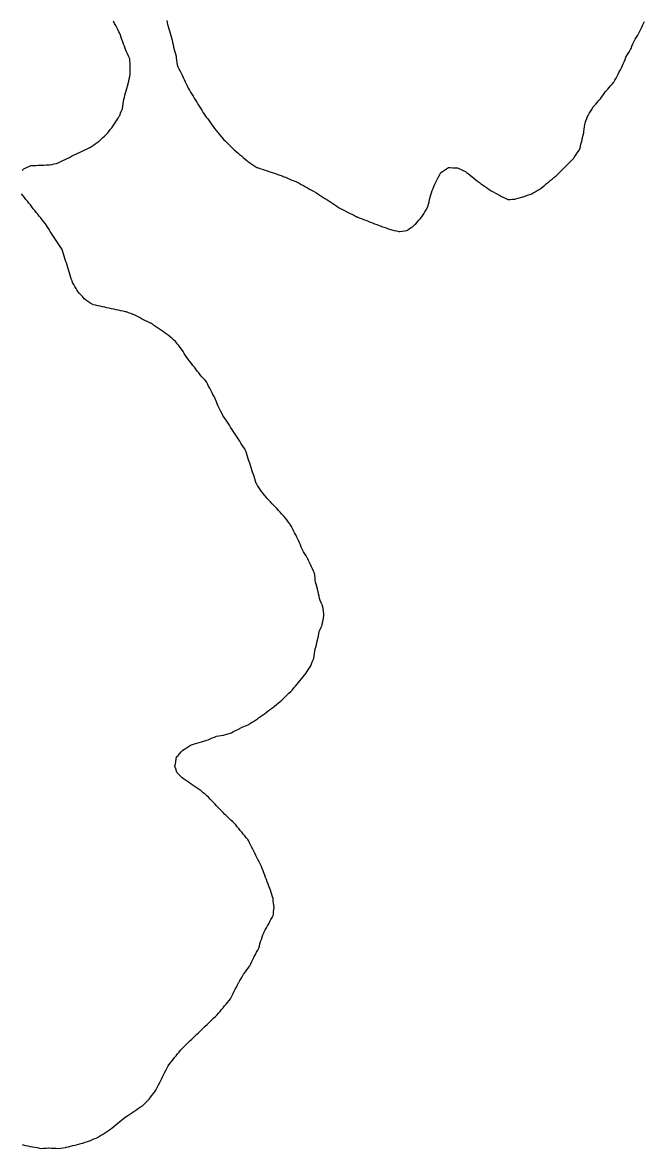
# Model space of a CAD drawing. Header units: millimetres. Extents: x 0 to 3094, y 578 to 2491.
# Drawn here: x 2379.8 to 2643.4, y 1156.6 to 1633.6 of the extents above; entities that cross this region are included whole.
import ezdxf

# ---------------------------------------------------------------- set-up
doc = ezdxf.new("R2010")
doc.units = ezdxf.units.MM
doc.layers.add('ALL_ISLANDS', color=7, linetype='Continuous')
doc.layers.add('OUTLINE_ISLAND_01', color=7, linetype='Continuous')

msp = doc.modelspace()

# ---------------------------------------------------------------- linework, layer by layer
at = {"layer": 'ALL_ISLANDS'}
for points in [[(2379.6012, 1570.9706), (2380.2993, 1571.6867), (2380.5788, 1571.8084), (2381.4957, 1572.2075), (2382.4126, 1572.6066), (2383.3295, 1573.0057), (2383.4413, 1573.0101), (2384.4405, 1573.05), (2385.4397, 1573.0899), (2386.4389, 1573.1297), (2387.4381, 1573.1696), (2387.8683, 1573.1896), (2388.8672, 1573.2361), (2389.8661, 1573.2825), (2390.8651, 1573.329), (2391.1905, 1573.3835), (2392.1767, 1573.5488), (2393.163, 1573.714), (2394.1492, 1573.8792), (2394.2166, 1573.9115), (2395.1181, 1574.3441), (2396.0197, 1574.7767), (2396.9213, 1575.2093), (2397.8229, 1575.6419), (2398.7245, 1576.0745), (2399.6261, 1576.507), (2400.5277, 1576.9396), (2401.4293, 1577.3722), (2402.3309, 1577.8048), (2403.2325, 1578.2374), (2404.1341, 1578.67), (2405.0357, 1579.1025), (2405.9373, 1579.5351), (2406.8389, 1579.9677), (2407.7405, 1580.4003), (2408.6421, 1580.8329), (2408.9793, 1581.0716), (2409.7955, 1581.6494), (2410.6117, 1582.2272), (2411.4278, 1582.805), (2412.244, 1583.3828), (2412.2671, 1583.4044), (2412.9959, 1584.0891), (2413.7247, 1584.7739), (2414.4536, 1585.4586), (2415.1824, 1586.1433), (2415.9112, 1586.828), (2416.3907, 1587.467), (2416.9909, 1588.2669), (2417.5911, 1589.0667), (2418.1912, 1589.8666), (2418.7914, 1590.6665), (2419.2137, 1591.3424), (2419.7436, 1592.1904), (2420.2735, 1593.0385), (2420.8034, 1593.8866), (2420.9725, 1594.2995), (2421.3516, 1595.2249), (2421.7306, 1596.1503), (2422.1097, 1597.0756), (2422.129, 1597.201), (2422.281, 1598.1894), (2422.433, 1599.1778), (2422.585, 1600.1662), (2422.737, 1601.1545), (2422.9374, 1601.8675), (2423.2081, 1602.8301), (2423.4787, 1603.7928), (2423.7493, 1604.7555), (2424.0199, 1605.7182), (2424.2905, 1606.6809), (2424.5611, 1607.6436), (2424.5908, 1607.7867), (2424.7941, 1608.7658), (2424.9973, 1609.7449), (2425.2006, 1610.7241), (2425.4039, 1611.7032), (2425.415, 1612.4072), (2425.4307, 1613.407), (2425.4465, 1614.4069), (2425.4622, 1615.4068), (2425.3812, 1616.2895), (2425.2898, 1617.2854), (2425.1984, 1618.2812), (2425.1044, 1618.4915), (2424.6966, 1619.4046), (2424.2887, 1620.3177), (2423.8809, 1621.2307), (2423.4731, 1622.1438), (2423.2933, 1622.64), (2422.9527, 1623.5802), (2422.612, 1624.5204), (2422.2714, 1625.4606), (2421.9308, 1626.4008), (2421.5901, 1627.341), (2421.2495, 1628.2812), (2420.9089, 1629.2214), (2420.6499, 1629.7243), (2420.192, 1630.6134), (2419.7342, 1631.5024), (2419.2763, 1632.3914), (2418.8185, 1633.2805), (2418.3606, 1634.1695)], [(2440.9217, 1634.513), (2441.0413, 1633.5201), (2441.2237, 1632.9128), (2441.5113, 1631.9551), (2441.7989, 1630.9973), (2442.0864, 1630.0396), (2442.374, 1629.0818), (2442.6616, 1628.1241), (2442.9492, 1627.1663), (2443.2368, 1626.2085), (2443.4059, 1625.3357), (2443.596, 1624.354), (2443.7862, 1623.3722), (2443.8349, 1623.1907), (2444.0945, 1622.225), (2444.354, 1621.2593), (2444.6136, 1620.2935), (2444.8731, 1619.3278), (2444.9493, 1618.6221), (2445.0567, 1617.6279), (2445.164, 1616.6337), (2445.2714, 1615.6394), (2445.6573, 1614.8484), (2446.0957, 1613.9496), (2446.5341, 1613.0508), (2446.9725, 1612.152), (2447.4109, 1611.2533), (2447.8493, 1610.3545), (2448.2878, 1609.4557), (2448.7262, 1608.5569), (2449.1646, 1607.6582), (2449.603, 1606.7594), (2450.0414, 1605.8606), (2450.4798, 1604.9618), (2450.9921, 1604.1338), (2451.5183, 1603.2834), (2452.0445, 1602.4331), (2452.5707, 1601.5827), (2453.0968, 1600.7323), (2453.623, 1599.8819), (2454.1492, 1599.0316), (2454.6754, 1598.1812), (2455.2015, 1597.3308), (2455.7277, 1596.4804), (2456.2539, 1595.6301), (2456.7801, 1594.7797), (2457.0764, 1594.3744), (2457.6668, 1593.5673), (2458.2571, 1592.7601), (2458.8474, 1591.9529), (2459.4377, 1591.1458), (2460.0281, 1590.3386), (2460.6184, 1589.5314), (2461.2087, 1588.7243), (2461.799, 1587.9171), (2461.9516, 1587.7351), (2462.5941, 1586.9688), (2463.2366, 1586.2025), (2463.8791, 1585.4362), (2464.5216, 1584.6699), (2465.164, 1583.9036), (2465.7502, 1583.3144), (2466.4555, 1582.6054), (2467.1607, 1581.8965), (2467.866, 1581.1875), (2468.5712, 1580.4785), (2468.7235, 1580.3497), (2469.487, 1579.7038), (2470.2504, 1579.0579), (2471.0138, 1578.4119), (2471.7772, 1577.766), (2472.5406, 1577.1201), (2473.3041, 1576.4742), (2474.0675, 1575.8283), (2474.8309, 1575.1824), (2475.5943, 1574.5365), (2475.7779, 1574.4169), (2476.6156, 1573.8708), (2477.4533, 1573.3247), (2478.291, 1572.7786), (2479.1287, 1572.2325), (2479.4101, 1572.1382), (2480.3583, 1571.8205), (2481.3065, 1571.5027), (2482.2547, 1571.185), (2483.2028, 1570.8673), (2484.151, 1570.5495), (2485.0992, 1570.2318), (2486.0474, 1569.9141), (2486.9956, 1569.5963), (2487.9437, 1569.2786), (2488.8919, 1568.9609), (2489.8401, 1568.6431), (2490.3145, 1568.4425), (2491.2356, 1568.053), (2492.1566, 1567.6636), (2493.0777, 1567.2741), (2493.9987, 1566.8847), (2494.9198, 1566.4952), (2495.8408, 1566.1057), (2496.7618, 1565.7163), (2497.073, 1565.5421), (2497.9455, 1565.0535), (2498.8181, 1564.565), (2499.6906, 1564.0764), (2500.5632, 1563.5879), (2501.4357, 1563.0993), (2502.3082, 1562.6108), (2503.1808, 1562.1223), (2504.0533, 1561.6337), (2504.5503, 1561.3118), (2505.3896, 1560.768), (2506.2288, 1560.2243), (2507.0681, 1559.6806), (2507.9074, 1559.1369), (2508.7467, 1558.5932), (2509.5859, 1558.0495), (2510.4252, 1557.5057), (2511.2645, 1556.962), (2512.1037, 1556.4183), (2512.943, 1555.8746), (2513.7823, 1555.3309), (2514.6215, 1554.7872), (2515.1206, 1554.534), (2516.0124, 1554.0815), (2516.9042, 1553.6291), (2517.796, 1553.1766), (2518.6877, 1552.7241), (2519.5795, 1552.2717), (2520.4713, 1551.8192), (2521.3631, 1551.3668), (2521.5815, 1551.2819), (2522.5136, 1550.9197), (2523.4457, 1550.5574), (2524.3778, 1550.1952), (2525.3099, 1549.833), (2526.242, 1549.4708), (2527.1741, 1549.1085), (2528.1062, 1548.7463), (2529.0383, 1548.3841), (2529.9704, 1548.0219), (2530.9025, 1547.6597), (2531.8346, 1547.2974), (2531.9754, 1547.2491), (2532.9211, 1546.9242), (2533.8669, 1546.5994), (2534.8127, 1546.2746), (2535.7585, 1545.9497), (2536.3217, 1545.8096), (2537.2922, 1545.5682), (2538.2626, 1545.3268), (2539.233, 1545.0854), (2539.7654, 1545.1545), (2540.7571, 1545.2833), (2541.7488, 1545.4121), (2542.7404, 1545.5409), (2542.8922, 1545.6515), (2543.7002, 1546.2407), (2544.5081, 1546.83), (2545.3161, 1547.4192), (2546.1241, 1548.0084), (2546.4238, 1548.3429), (2547.0911, 1549.0877), (2547.7584, 1549.8325), (2548.4257, 1550.5773), (2549.093, 1551.322), (2549.3498, 1551.7543), (2549.8606, 1552.614), (2550.3714, 1553.4737), (2550.8822, 1554.3334), (2551.3929, 1555.1931), (2551.5479, 1555.7504), (2551.8159, 1556.7138), (2552.0839, 1557.6773), (2552.3519, 1558.6407), (2552.6198, 1559.6041), (2552.8878, 1560.5675), (2553.1558, 1561.531), (2553.4238, 1562.4944), (2553.7715, 1563.3026), (2554.1667, 1564.2212), (2554.5619, 1565.1398), (2554.957, 1566.0584), (2555.2151, 1566.5419), (2555.686, 1567.4241), (2556.157, 1568.3062), (2556.6279, 1569.1884), (2557.0988, 1570.0706), (2557.8375, 1570.5647), (2558.6687, 1571.1206), (2559.5, 1571.6765), (2560.3312, 1572.2325), (2561.1143, 1572.1906), (2562.1128, 1572.1373), (2563.1114, 1572.0839), (2564.11, 1572.0305), (2564.7818, 1571.7304), (2565.6949, 1571.3225), (2566.6079, 1570.9146), (2567.5209, 1570.5067), (2567.9785, 1570.1448), (2568.7628, 1569.5244), (2569.5471, 1568.9041), (2570.3314, 1568.2837), (2571.1158, 1567.6634), (2571.9001, 1567.043), (2572.6844, 1566.4226), (2573.4687, 1565.8023), (2574.253, 1565.1819), (2574.3384, 1565.1232), (2575.1625, 1564.5568), (2575.9866, 1563.9903), (2576.8108, 1563.4239), (2577.6349, 1562.8575), (2578.459, 1562.291), (2579.3185, 1561.8403), (2580.2041, 1561.3759), (2581.0897, 1560.9115), (2581.9753, 1560.4471), (2582.861, 1559.9827), (2583.7466, 1559.5183), (2584.6322, 1559.0539), (2585.5178, 1558.5895), (2586.491, 1558.6788), (2587.4868, 1558.7702), (2588.4826, 1558.8615), (2588.8843, 1558.9652), (2589.8526, 1559.2153), (2590.8208, 1559.4653), (2591.789, 1559.7153), (2591.9493, 1559.7727), (2592.8907, 1560.1099), (2593.8322, 1560.4471), (2594.7736, 1560.7843), (2595.7151, 1561.1214), (2596.2054, 1561.4118), (2597.0658, 1561.9214), (2597.9263, 1562.4309), (2598.7867, 1562.9404), (2599.6472, 1563.45), (2600.4154, 1564.0901), (2601.1836, 1564.7303), (2601.9518, 1565.3705), (2602.72, 1566.0107), (2603.4883, 1566.6509), (2604.2565, 1567.291), (2605.0247, 1567.9312), (2605.7929, 1568.5714), (2606.5612, 1569.2116), (2607.133, 1569.7947), (2607.8332, 1570.5086), (2608.5334, 1571.2226), (2609.2336, 1571.9365), (2609.9338, 1572.6505), (2610.634, 1573.3644), (2611.3342, 1574.0783), (2612.0344, 1574.7923), (2612.7346, 1575.5062), (2613.4348, 1576.2202), (2613.6082, 1576.4658), (2614.1847, 1577.2829), (2614.7613, 1578.0999), (2615.3378, 1578.917), (2615.9144, 1579.734), (2616.0038, 1580.0955), (2616.2441, 1581.0662), (2616.4844, 1582.0368), (2616.7247, 1583.0075), (2616.965, 1583.9782), (2617.2054, 1584.9489), (2617.4457, 1585.9196), (2617.686, 1586.8903), (2617.7496, 1587.4631), (2617.8601, 1588.457), (2617.9706, 1589.4509), (2618.0811, 1590.4447), (2618.286, 1591.023), (2618.6201, 1591.9655), (2618.9542, 1592.9081), (2619.2883, 1593.8506), (2619.5226, 1594.2506), (2620.0281, 1595.1134), (2620.5336, 1595.9763), (2621.0391, 1596.8391), (2621.5446, 1597.7019), (2622.0691, 1598.2919), (2622.7336, 1599.0392), (2623.3981, 1599.7865), (2624.0626, 1600.5338), (2624.7271, 1601.2811), (2625.2101, 1601.9515), (2625.7947, 1602.7628), (2626.3792, 1603.5741), (2626.9638, 1604.3855), (2627.1744, 1604.6248), (2627.8349, 1605.3756), (2628.4955, 1606.1263), (2629.156, 1606.8771), (2629.8166, 1607.6279), (2630.4771, 1608.3787), (2630.8901, 1609.1606), (2631.3571, 1610.0449), (2631.824, 1610.9291), (2632.291, 1611.8134), (2632.758, 1612.6977), (2633.225, 1613.5819), (2633.692, 1614.4662), (2634.159, 1615.3505), (2634.4511, 1616.1037), (2634.8126, 1617.0361), (2635.1742, 1617.9684), (2635.5357, 1618.9008), (2635.9744, 1619.6202), (2636.495, 1620.4739), (2637.0157, 1621.3277), (2637.5363, 1622.1815), (2637.7382, 1622.6815), (2638.1127, 1623.6087), (2638.4872, 1624.536), (2638.8617, 1625.4632), (2639.0188, 1625.7313), (2639.5244, 1626.594), (2640.03, 1627.4568), (2640.5356, 1628.3196), (2641.0412, 1629.1823), (2641.2506, 1629.6159), (2641.6853, 1630.5165), (2642.1201, 1631.4171), (2642.5548, 1632.3176), (2642.9895, 1633.2182), (2643.4243, 1634.1187)], [(2379.5746, 1158.36), (2380.5024, 1157.9872), (2381.0092, 1157.8955), (2381.9933, 1157.7177), (2382.9773, 1157.5398), (2383.9614, 1157.3619), (2384.9454, 1157.184), (2385.9295, 1157.0061), (2386.9135, 1156.8282), (2387.8976, 1156.6503), (2388.783, 1156.7273), (2389.7793, 1156.8139), (2390.7755, 1156.9005), (2391.0132, 1156.8855), (2392.0113, 1156.8227), (2393.0093, 1156.7598), (2394.0073, 1156.697), (2395.0053, 1156.6341), (2395.9397, 1156.7646), (2396.9301, 1156.9029), (2397.9205, 1157.0411), (2398.2357, 1157.1203), (2399.2055, 1157.3641), (2400.1753, 1157.6078), (2401.1452, 1157.8515), (2402.115, 1158.0953), (2403.0849, 1158.339), (2404.0547, 1158.5827), (2405.0246, 1158.8265), (2405.3688, 1158.937), (2406.3209, 1159.2427), (2407.273, 1159.5484), (2408.2251, 1159.8541), (2408.231, 1159.8567), (2409.1452, 1160.2621), (2410.0594, 1160.6674), (2410.9735, 1161.0727), (2411.8877, 1161.4781), (2411.9837, 1161.5381), (2412.8317, 1162.0681), (2413.6797, 1162.598), (2414.5278, 1163.128), (2415.3758, 1163.658), (2416.2238, 1164.1879), (2416.9993, 1164.8157), (2417.7766, 1165.4448), (2418.5538, 1166.074), (2419.3311, 1166.7032), (2420.1084, 1167.3323), (2420.8856, 1167.9615), (2421.6629, 1168.5907), (2422.4402, 1169.2198), (2423.2174, 1169.849), (2423.9842, 1170.3554), (2424.8187, 1170.9064), (2425.6531, 1171.4575), (2426.4876, 1172.0085), (2427.3221, 1172.5596), (2428.1566, 1173.1106), (2428.991, 1173.6617), (2429.8255, 1174.2127), (2430.66, 1174.7638), (2431.3581, 1175.461), (2432.0656, 1176.1677), (2432.7732, 1176.8744), (2433.4807, 1177.5811), (2433.9005, 1178.1386), (2434.5019, 1178.9375), (2435.1034, 1179.7364), (2435.7049, 1180.5353), (2436.3063, 1181.3342), (2436.5723, 1181.8663), (2437.0193, 1182.7608), (2437.4664, 1183.6553), (2437.9135, 1184.5498), (2438.3605, 1185.4443), (2438.8076, 1186.3388), (2439.2547, 1187.2333), (2439.7017, 1188.1278), (2440.1488, 1189.0223), (2440.5959, 1189.9168), (2441.0429, 1190.8113), (2441.49, 1191.7058), (2441.7436, 1192.019), (2442.373, 1192.7961), (2443.0024, 1193.5733), (2443.6317, 1194.3504), (2444.2611, 1195.1275), (2444.8904, 1195.9046), (2445.5198, 1196.6817), (2446.1492, 1197.4588), (2446.7785, 1198.2359), (2447.4079, 1199.0131), (2447.8683, 1199.4545), (2448.5901, 1200.1466), (2449.3119, 1200.8387), (2450.0337, 1201.5307), (2450.7555, 1202.2228), (2451.4774, 1202.9149), (2452.1992, 1203.607), (2452.921, 1204.2991), (2453.6428, 1204.9911), (2454.3646, 1205.6832), (2455.0864, 1206.3753), (2455.8083, 1207.0674), (2456.5301, 1207.7595), (2457.2519, 1208.4516), (2457.9737, 1209.1436), (2458.6955, 1209.8357), (2459.4174, 1210.5278), (2460.1392, 1211.2199), (2460.861, 1211.912), (2461.5828, 1212.604), (2462.3046, 1213.2961), (2462.8464, 1213.9438), (2463.488, 1214.7108), (2464.1296, 1215.4778), (2464.7712, 1216.2449), (2465.4128, 1217.0119), (2466.0544, 1217.7789), (2466.696, 1218.5459), (2467.3377, 1219.313), (2467.9793, 1220.08), (2468.2038, 1220.534), (2468.6471, 1221.4304), (2469.0904, 1222.3268), (2469.5337, 1223.2232), (2469.977, 1224.1195), (2470.4203, 1225.0159), (2470.8636, 1225.9123), (2471.3069, 1226.8087), (2471.4167, 1226.9923), (2471.9302, 1227.8504), (2472.4436, 1228.7086), (2472.9571, 1229.5667), (2473.4705, 1230.4248), (2473.6382, 1230.6521), (2474.2318, 1231.4569), (2474.8254, 1232.2616), (2475.419, 1233.0664), (2476.0126, 1233.8711), (2476.0706, 1233.9922), (2476.503, 1234.8939), (2476.9354, 1235.7956), (2477.3678, 1236.6973), (2477.8002, 1237.5989), (2478.0199, 1237.9912), (2478.5085, 1238.8637), (2478.9972, 1239.7361), (2479.4858, 1240.6086), (2479.9745, 1241.4811), (2480.1781, 1242.2939), (2480.4211, 1243.2639), (2480.6641, 1244.2339), (2480.6827, 1244.2864), (2481.0165, 1245.2291), (2481.3502, 1246.1717), (2481.684, 1247.1144), (2482.0178, 1248.057), (2482.1836, 1248.3563), (2482.6681, 1249.2311), (2483.1526, 1250.1059), (2483.6371, 1250.9807), (2484.1216, 1251.8555), (2484.6061, 1252.7302), (2485.0906, 1253.605), (2485.5751, 1254.4798), (2486.0596, 1255.3546), (2486.1143, 1255.9207), (2486.2104, 1256.916), (2486.3065, 1257.9114), (2486.4026, 1258.9068), (2486.3249, 1259.548), (2486.2047, 1260.5407), (2486.0844, 1261.5334), (2485.9642, 1262.5262), (2485.7401, 1263.2291), (2485.4365, 1264.1819), (2485.1328, 1265.1346), (2484.8291, 1266.0874), (2484.5586, 1266.8), (2484.2036, 1267.7349), (2483.8487, 1268.6698), (2483.4938, 1269.6047), (2483.1388, 1270.5396), (2482.7839, 1271.4745), (2482.4289, 1272.4094), (2482.074, 1273.3443), (2481.7191, 1274.2792), (2481.3641, 1275.214), (2481.0092, 1276.1489), (2480.9194, 1276.3287), (2480.4726, 1277.2233), (2480.0257, 1278.1179), (2479.5789, 1279.0125), (2479.1321, 1279.9071), (2478.6852, 1280.8018), (2478.2384, 1281.6964), (2477.7916, 1282.591), (2477.3447, 1283.4856), (2476.8979, 1284.3802), (2476.4511, 1285.2748), (2476.0042, 1286.1695), (2475.5574, 1287.0641), (2475.218, 1287.4806), (2474.5863, 1288.2558), (2473.9546, 1289.0311), (2473.3229, 1289.8063), (2472.6913, 1290.5815), (2472.0596, 1291.3567), (2471.4279, 1292.132), (2470.7962, 1292.9072), (2470.1645, 1293.6824), (2469.5328, 1294.4576), (2468.8674, 1295.0685), (2468.1307, 1295.7447), (2467.3941, 1296.4209), (2466.6574, 1297.0972), (2465.9207, 1297.7734), (2465.5217, 1298.1892), (2464.8294, 1298.9107), (2464.137, 1299.6323), (2463.4446, 1300.3538), (2462.7522, 1301.0753), (2462.0598, 1301.7969), (2461.3675, 1302.5184), (2460.6751, 1303.2399), (2459.9827, 1303.9615), (2459.2903, 1304.683), (2458.598, 1305.4046), (2457.8879, 1306.0147), (2457.1295, 1306.6665), (2456.3711, 1307.3183), (2455.6127, 1307.9701), (2455.4258, 1308.0987), (2454.6021, 1308.6657), (2453.7783, 1309.2327), (2452.9546, 1309.7997), (2452.1309, 1310.3667), (2451.3071, 1310.9336), (2450.4834, 1311.5006), (2449.6597, 1312.0676), (2448.836, 1312.6346), (2448.0122, 1313.2016), (2447.4624, 1313.7072), (2446.7263, 1314.3841), (2445.9902, 1315.0609), (2445.2541, 1315.7378), (2445.0004, 1316.51), (2444.6882, 1317.46), (2444.376, 1318.41), (2444.4011, 1318.5511), (2444.5757, 1319.5357), (2444.7504, 1320.5203), (2444.925, 1321.505), (2445.0996, 1322.4896), (2445.7111, 1323.1565), (2446.387, 1323.8936), (2447.0628, 1324.6307), (2447.7386, 1325.3677), (2448.4932, 1325.8646), (2449.3285, 1326.4145), (2450.1637, 1326.9643), (2450.9989, 1327.5142), (2451.7677, 1327.7475), (2452.7246, 1328.0377), (2453.6816, 1328.328), (2454.6385, 1328.6183), (2455.5955, 1328.9086), (2456.5524, 1329.1989), (2457.5093, 1329.4892), (2458.4663, 1329.7795), (2459.3023, 1330.1353), (2460.2224, 1330.5268), (2461.1426, 1330.9184), (2462.0627, 1331.3099), (2463.0327, 1331.4499), (2464.0224, 1331.5927), (2465.0122, 1331.7355), (2465.3923, 1331.8519), (2466.3485, 1332.1445), (2467.3047, 1332.4371), (2468.261, 1332.7297), (2468.3366, 1332.7689), (2469.2243, 1333.2294), (2470.112, 1333.6898), (2470.9997, 1334.1502), (2471.8874, 1334.6106), (2472.0026, 1334.6619), (2472.9163, 1335.0683), (2473.83, 1335.4747), (2474.7437, 1335.8811), (2475.6574, 1336.2875), (2476.0085, 1336.5114), (2476.8517, 1337.049), (2477.695, 1337.5866), (2478.5382, 1338.1242), (2479.3814, 1338.6618), (2479.8659, 1339.0172), (2480.6722, 1339.6087), (2481.4786, 1340.2001), (2482.2849, 1340.7916), (2483.0912, 1341.383), (2483.8976, 1341.9745), (2484.7039, 1342.566), (2485.5103, 1343.1574), (2486.3166, 1343.7489), (2486.6489, 1344.029), (2487.4135, 1344.6736), (2488.1781, 1345.3181), (2488.9426, 1345.9626), (2489.7072, 1346.6072), (2489.8679, 1346.7645), (2490.5824, 1347.4641), (2491.2969, 1348.1637), (2492.0115, 1348.8633), (2492.726, 1349.5629), (2493.4405, 1350.2625), (2494.155, 1350.9621), (2494.7881, 1351.7217), (2495.4284, 1352.4898), (2496.0687, 1353.258), (2496.709, 1354.0261), (2497.3492, 1354.7943), (2497.9895, 1355.5624), (2498.6298, 1356.3305), (2499.2701, 1357.0987), (2499.9103, 1357.8668), (2500.333, 1358.5395), (2500.865, 1359.3863), (2501.397, 1360.233), (2501.929, 1361.0797), (2502.0968, 1361.489), (2502.4763, 1362.4142), (2502.8557, 1363.3394), (2503.2352, 1364.2646), (2503.2534, 1364.3826), (2503.4059, 1365.3709), (2503.5585, 1366.3592), (2503.711, 1367.3475), (2503.8635, 1368.3358), (2504.0568, 1369.0354), (2504.3232, 1369.9993), (2504.5895, 1370.9632), (2504.8558, 1371.927), (2505.0063, 1372.6977), (2505.198, 1373.6791), (2505.3896, 1374.6606), (2505.5813, 1375.6421), (2505.9665, 1376.5436), (2506.3594, 1377.4632), (2506.7523, 1378.3827), (2506.7761, 1378.504), (2506.9682, 1379.4853), (2507.1603, 1380.4667), (2507.3524, 1381.4481), (2507.5445, 1382.4295), (2507.4619, 1383.1326), (2507.3453, 1384.1258), (2507.2287, 1385.119), (2507.1121, 1386.1121), (2506.7779, 1386.913), (2506.3927, 1387.8358), (2506.0075, 1388.7586), (2505.6223, 1389.6815), (2505.4484, 1390.5679), (2505.256, 1391.5492), (2505.0635, 1392.5305), (2505.0068, 1392.7409), (2504.7464, 1393.7064), (2504.4861, 1394.6719), (2504.2257, 1395.6374), (2503.9653, 1396.6029), (2503.8845, 1397.3682), (2503.7795, 1398.3627), (2503.6745, 1399.3572), (2503.5695, 1400.3516), (2503.1401, 1401.2535), (2502.7102, 1402.1564), (2502.2803, 1403.0592), (2501.8504, 1403.9621), (2501.4205, 1404.865), (2500.9906, 1405.7679), (2500.5607, 1406.6708), (2500.4666, 1406.8291), (2499.9557, 1407.6887), (2499.4448, 1408.5483), (2498.9339, 1409.408), (2498.423, 1410.2676), (2498.3371, 1410.4744), (2497.9539, 1411.398), (2497.5707, 1412.3217), (2497.1874, 1413.2453), (2496.8042, 1414.169), (2496.4895, 1414.7748), (2496.0286, 1415.6622), (2495.5676, 1416.5496), (2495.1066, 1417.437), (2494.6456, 1418.3244), (2494.1847, 1419.2118), (2493.7237, 1420.0992), (2493.2627, 1420.9867), (2493.0167, 1421.3055), (2492.4058, 1422.0972), (2491.7949, 1422.8889), (2491.184, 1423.6806), (2490.5731, 1424.4723), (2490.383, 1424.6748), (2489.6985, 1425.4038), (2489.0141, 1426.1329), (2488.3296, 1426.8619), (2487.6451, 1427.591), (2486.9607, 1428.32), (2486.2762, 1429.0491), (2485.5917, 1429.7781), (2484.9073, 1430.5072), (2484.2228, 1431.2362), (2483.5384, 1431.9653), (2483.0225, 1432.5988), (2482.3912, 1433.3743), (2481.7598, 1434.1497), (2481.1284, 1434.9252), (2481.0759, 1435.0058), (2480.5301, 1435.8437), (2479.9842, 1436.6816), (2479.4384, 1437.5195), (2478.8926, 1438.3574), (2478.877, 1438.4048), (2478.5656, 1439.3551), (2478.2541, 1440.3053), (2477.9426, 1441.2556), (2477.6312, 1442.2058), (2477.3197, 1443.1561), (2477.0082, 1444.1064), (2476.6967, 1445.0566), (2476.3853, 1446.0069), (2476.0738, 1446.9571), (2475.7623, 1447.9074), (2475.4509, 1448.8576), (2475.1394, 1449.8079), (2474.8279, 1450.7581), (2474.5164, 1451.7084), (2474.205, 1452.6587), (2474.0059, 1452.9637), (2473.4593, 1453.8011), (2472.9127, 1454.6385), (2472.366, 1455.4758), (2471.8194, 1456.3132), (2471.2728, 1457.1506), (2470.7262, 1457.988), (2470.1796, 1458.8254), (2469.633, 1459.6628), (2469.0864, 1460.5002), (2468.5398, 1461.3376), (2467.9932, 1462.1749), (2467.4466, 1463.0123), (2466.9, 1463.8497), (2466.3533, 1464.6871), (2465.8067, 1465.5245), (2465.2601, 1466.3619), (2464.7135, 1467.1993), (2464.342, 1467.9005), (2463.8738, 1468.7841), (2463.4056, 1469.6678), (2462.9374, 1470.5514), (2462.7151, 1471.1152), (2462.3483, 1472.0455), (2461.9815, 1472.9758), (2461.6147, 1473.906), (2461.4132, 1474.2974), (2460.9554, 1475.1864), (2460.4976, 1476.0755), (2460.0398, 1476.9645), (2459.582, 1477.8536), (2459.1242, 1478.7427), (2458.6664, 1479.6317), (2458.2086, 1480.5208), (2457.7508, 1481.4098), (2457.1369, 1482.0942), (2456.4692, 1482.8387), (2455.8015, 1483.5831), (2455.1337, 1484.3275), (2455.0819, 1484.3944), (2454.4699, 1485.1853), (2453.8579, 1485.9762), (2453.246, 1486.767), (2452.634, 1487.5579), (2452.022, 1488.3488), (2451.41, 1489.1396), (2450.798, 1489.9305), (2450.186, 1490.7214), (2449.574, 1491.5122), (2449.4126, 1491.7687), (2448.88, 1492.6151), (2448.3474, 1493.4614), (2447.8148, 1494.3078), (2447.2822, 1495.1542), (2447.2281, 1495.2224), (2446.6074, 1496.0064), (2445.9866, 1496.7904), (2445.3658, 1497.5744), (2444.745, 1498.3584), (2444.562, 1498.5214), (2443.8154, 1499.1867), (2443.0688, 1499.8519), (2442.3221, 1500.5172), (2441.5755, 1501.1824), (2441.108, 1501.5052), (2440.2852, 1502.0735), (2439.4623, 1502.6417), (2438.6395, 1503.21), (2437.8166, 1503.7782), (2436.9937, 1504.3464), (2436.1709, 1504.9147), (2435.348, 1505.4829), (2434.5251, 1506.0512), (2434.349, 1506.134), (2433.4439, 1506.5593), (2432.5389, 1506.9847), (2431.6339, 1507.41), (2430.7289, 1507.8354), (2430.2363, 1508.1119), (2429.3642, 1508.6013), (2428.4922, 1509.0907), (2427.6201, 1509.5802), (2427.5562, 1509.6042), (2426.6201, 1509.9562), (2425.6841, 1510.3081), (2424.7481, 1510.66), (2423.8121, 1511.012), (2423.3897, 1511.1029), (2422.4121, 1511.3133), (2421.4344, 1511.5237), (2420.4568, 1511.7341), (2419.4792, 1511.9445), (2418.5016, 1512.1549), (2417.524, 1512.3653), (2416.5464, 1512.5757), (2415.5688, 1512.7861), (2414.5911, 1512.9965), (2413.6135, 1513.207), (2412.6359, 1513.4174), (2411.6583, 1513.6278), (2410.6807, 1513.8382), (2409.7031, 1514.0486), (2409.6091, 1514.1099), (2408.7715, 1514.6562), (2407.934, 1515.2026), (2407.0964, 1515.7489), (2406.2589, 1516.2953), (2405.9461, 1516.641), (2405.2753, 1517.3826), (2404.6045, 1518.1242), (2403.9336, 1518.8658), (2403.2628, 1519.6074), (2402.9859, 1520.0746), (2402.4762, 1520.9349), (2401.9664, 1521.7952), (2401.4566, 1522.6555), (2400.9468, 1523.5158), (2400.7487, 1524.1438), (2400.448, 1525.0976), (2400.1473, 1526.0513), (2399.8466, 1527.005), (2399.5459, 1527.9587), (2399.2452, 1528.9124), (2398.9445, 1529.8661), (2398.6438, 1530.8199), (2398.3431, 1531.7736), (2398.0424, 1532.7273), (2397.7417, 1533.681), (2397.441, 1534.6347), (2397.1403, 1535.5884), (2396.8396, 1536.5422), (2396.5389, 1537.4959), (2396.2293, 1537.9583), (2395.6732, 1538.7894), (2395.117, 1539.6205), (2394.5608, 1540.4515), (2394.0046, 1541.2826), (2393.4484, 1542.1136), (2392.8923, 1542.9447), (2392.3361, 1543.7758), (2391.7799, 1544.6068), (2391.4993, 1545.0899), (2390.9972, 1545.9547), (2390.495, 1546.8195), (2389.9929, 1547.6843), (2389.9581, 1547.7279), (2389.3349, 1548.5099), (2388.7116, 1549.2919), (2388.0883, 1550.0739), (2387.4651, 1550.8559), (2386.8418, 1551.638), (2386.2185, 1552.42), (2385.5953, 1553.202), (2384.972, 1553.984), (2384.3487, 1554.766), (2383.7255, 1555.548), (2383.1022, 1556.33), (2382.4789, 1557.112), (2381.8557, 1557.894), (2381.2324, 1558.6761), (2380.6092, 1559.4581), (2379.9859, 1560.2401), (2379.3626, 1561.0221)]]:
    msp.add_lwpolyline(points, dxfattribs=at)
at = {"layer": 'OUTLINE_ISLAND_01'}
for points in [[(2379.6012, 1570.9706), (2380.2993, 1571.6867), (2380.5788, 1571.8084), (2381.4957, 1572.2075), (2382.4126, 1572.6066), (2383.3295, 1573.0057), (2383.4413, 1573.0101), (2384.4405, 1573.05), (2385.4397, 1573.0899), (2386.4389, 1573.1297), (2387.4381, 1573.1696), (2387.8683, 1573.1896), (2388.8672, 1573.2361), (2389.8661, 1573.2825), (2390.8651, 1573.329), (2391.1905, 1573.3835), (2392.1767, 1573.5488), (2393.163, 1573.714), (2394.1492, 1573.8792), (2394.2166, 1573.9115), (2395.1181, 1574.3441), (2396.0197, 1574.7767), (2396.9213, 1575.2093), (2397.8229, 1575.6419), (2398.7245, 1576.0745), (2399.6261, 1576.507), (2400.5277, 1576.9396), (2401.4293, 1577.3722), (2402.3309, 1577.8048), (2403.2325, 1578.2374), (2404.1341, 1578.67), (2405.0357, 1579.1025), (2405.9373, 1579.5351), (2406.8389, 1579.9677), (2407.7405, 1580.4003), (2408.6421, 1580.8329), (2408.9793, 1581.0716), (2409.7955, 1581.6494), (2410.6117, 1582.2272), (2411.4278, 1582.805), (2412.244, 1583.3828), (2412.2671, 1583.4044), (2412.9959, 1584.0891), (2413.7247, 1584.7739), (2414.4536, 1585.4586), (2415.1824, 1586.1433), (2415.9112, 1586.828), (2416.3907, 1587.467), (2416.9909, 1588.2669), (2417.5911, 1589.0667), (2418.1912, 1589.8666), (2418.7914, 1590.6665), (2419.2137, 1591.3424), (2419.7436, 1592.1904), (2420.2735, 1593.0385), (2420.8034, 1593.8866), (2420.9725, 1594.2995), (2421.3516, 1595.2249), (2421.7306, 1596.1503), (2422.1097, 1597.0756), (2422.129, 1597.201), (2422.281, 1598.1894), (2422.433, 1599.1778), (2422.585, 1600.1662), (2422.737, 1601.1545), (2422.9374, 1601.8675), (2423.2081, 1602.8301), (2423.4787, 1603.7928), (2423.7493, 1604.7555), (2424.0199, 1605.7182), (2424.2905, 1606.6809), (2424.5611, 1607.6436), (2424.5908, 1607.7867), (2424.7941, 1608.7658), (2424.9973, 1609.7449), (2425.2006, 1610.7241), (2425.4039, 1611.7032), (2425.415, 1612.4072), (2425.4307, 1613.407), (2425.4465, 1614.4069), (2425.4622, 1615.4068), (2425.3812, 1616.2895), (2425.2898, 1617.2854), (2425.1984, 1618.2812), (2425.1044, 1618.4915), (2424.6966, 1619.4046), (2424.2887, 1620.3177), (2423.8809, 1621.2307), (2423.4731, 1622.1438), (2423.2933, 1622.64), (2422.9527, 1623.5802), (2422.612, 1624.5204), (2422.2714, 1625.4606), (2421.9308, 1626.4008), (2421.5901, 1627.341), (2421.2495, 1628.2812), (2420.9089, 1629.2214), (2420.6499, 1629.7243), (2420.192, 1630.6134), (2419.7342, 1631.5024), (2419.2763, 1632.3914), (2418.8185, 1633.2805), (2418.3606, 1634.1695)], [(2440.9217, 1634.513), (2441.0413, 1633.5201), (2441.2237, 1632.9128), (2441.5113, 1631.9551), (2441.7989, 1630.9973), (2442.0864, 1630.0396), (2442.374, 1629.0818), (2442.6616, 1628.1241), (2442.9492, 1627.1663), (2443.2368, 1626.2085), (2443.4059, 1625.3357), (2443.596, 1624.354), (2443.7862, 1623.3722), (2443.8349, 1623.1907), (2444.0945, 1622.225), (2444.354, 1621.2593), (2444.6136, 1620.2935), (2444.8731, 1619.3278), (2444.9493, 1618.6221), (2445.0567, 1617.6279), (2445.164, 1616.6337), (2445.2714, 1615.6394), (2445.6573, 1614.8484), (2446.0957, 1613.9496), (2446.5341, 1613.0508), (2446.9725, 1612.152), (2447.4109, 1611.2533), (2447.8493, 1610.3545), (2448.2878, 1609.4557), (2448.7262, 1608.5569), (2449.1646, 1607.6582), (2449.603, 1606.7594), (2450.0414, 1605.8606), (2450.4798, 1604.9618), (2450.9921, 1604.1338), (2451.5183, 1603.2834), (2452.0445, 1602.4331), (2452.5707, 1601.5827), (2453.0968, 1600.7323), (2453.623, 1599.8819), (2454.1492, 1599.0316), (2454.6754, 1598.1812), (2455.2015, 1597.3308), (2455.7277, 1596.4804), (2456.2539, 1595.6301), (2456.7801, 1594.7797), (2457.0764, 1594.3744), (2457.6668, 1593.5673), (2458.2571, 1592.7601), (2458.8474, 1591.9529), (2459.4377, 1591.1458), (2460.0281, 1590.3386), (2460.6184, 1589.5314), (2461.2087, 1588.7243), (2461.799, 1587.9171), (2461.9516, 1587.7351), (2462.5941, 1586.9688), (2463.2366, 1586.2025), (2463.8791, 1585.4362), (2464.5216, 1584.6699), (2465.164, 1583.9036), (2465.7502, 1583.3144), (2466.4555, 1582.6054), (2467.1607, 1581.8965), (2467.866, 1581.1875), (2468.5712, 1580.4785), (2468.7235, 1580.3497), (2469.487, 1579.7038), (2470.2504, 1579.0579), (2471.0138, 1578.4119), (2471.7772, 1577.766), (2472.5406, 1577.1201), (2473.3041, 1576.4742), (2474.0675, 1575.8283), (2474.8309, 1575.1824), (2475.5943, 1574.5365), (2475.7779, 1574.4169), (2476.6156, 1573.8708), (2477.4533, 1573.3247), (2478.291, 1572.7786), (2479.1287, 1572.2325), (2479.4101, 1572.1382), (2480.3583, 1571.8205), (2481.3065, 1571.5027), (2482.2547, 1571.185), (2483.2028, 1570.8673), (2484.151, 1570.5495), (2485.0992, 1570.2318), (2486.0474, 1569.9141), (2486.9956, 1569.5963), (2487.9437, 1569.2786), (2488.8919, 1568.9609), (2489.8401, 1568.6431), (2490.3145, 1568.4425), (2491.2356, 1568.053), (2492.1566, 1567.6636), (2493.0777, 1567.2741), (2493.9987, 1566.8847), (2494.9198, 1566.4952), (2495.8408, 1566.1057), (2496.7618, 1565.7163), (2497.073, 1565.5421), (2497.9455, 1565.0535), (2498.8181, 1564.565), (2499.6906, 1564.0764), (2500.5632, 1563.5879), (2501.4357, 1563.0993), (2502.3082, 1562.6108), (2503.1808, 1562.1223), (2504.0533, 1561.6337), (2504.5503, 1561.3118), (2505.3896, 1560.768), (2506.2288, 1560.2243), (2507.0681, 1559.6806), (2507.9074, 1559.1369), (2508.7467, 1558.5932), (2509.5859, 1558.0495), (2510.4252, 1557.5057), (2511.2645, 1556.962), (2512.1037, 1556.4183), (2512.943, 1555.8746), (2513.7823, 1555.3309), (2514.6215, 1554.7872), (2515.1206, 1554.534), (2516.0124, 1554.0815), (2516.9042, 1553.6291), (2517.796, 1553.1766), (2518.6877, 1552.7241), (2519.5795, 1552.2717), (2520.4713, 1551.8192), (2521.3631, 1551.3668), (2521.5815, 1551.2819), (2522.5136, 1550.9197), (2523.4457, 1550.5574), (2524.3778, 1550.1952), (2525.3099, 1549.833), (2526.242, 1549.4708), (2527.1741, 1549.1085), (2528.1062, 1548.7463), (2529.0383, 1548.3841), (2529.9704, 1548.0219), (2530.9025, 1547.6597), (2531.8346, 1547.2974), (2531.9754, 1547.2491), (2532.9211, 1546.9242), (2533.8669, 1546.5994), (2534.8127, 1546.2746), (2535.7585, 1545.9497), (2536.3217, 1545.8096), (2537.2922, 1545.5682), (2538.2626, 1545.3268), (2539.233, 1545.0854), (2539.7654, 1545.1545), (2540.7571, 1545.2833), (2541.7488, 1545.4121), (2542.7404, 1545.5409), (2542.8922, 1545.6515), (2543.7002, 1546.2407), (2544.5081, 1546.83), (2545.3161, 1547.4192), (2546.1241, 1548.0084), (2546.4238, 1548.3429), (2547.0911, 1549.0877), (2547.7584, 1549.8325), (2548.4257, 1550.5773), (2549.093, 1551.322), (2549.3498, 1551.7543), (2549.8606, 1552.614), (2550.3714, 1553.4737), (2550.8822, 1554.3334), (2551.3929, 1555.1931), (2551.5479, 1555.7504), (2551.8159, 1556.7138), (2552.0839, 1557.6773), (2552.3519, 1558.6407), (2552.6198, 1559.6041), (2552.8878, 1560.5675), (2553.1558, 1561.531), (2553.4238, 1562.4944), (2553.7715, 1563.3026), (2554.1667, 1564.2212), (2554.5619, 1565.1398), (2554.957, 1566.0584), (2555.2151, 1566.5419), (2555.686, 1567.4241), (2556.157, 1568.3062), (2556.6279, 1569.1884), (2557.0988, 1570.0706), (2557.8375, 1570.5647), (2558.6687, 1571.1206), (2559.5, 1571.6765), (2560.3312, 1572.2325), (2561.1143, 1572.1906), (2562.1128, 1572.1373), (2563.1114, 1572.0839), (2564.11, 1572.0305), (2564.7818, 1571.7304), (2565.6949, 1571.3225), (2566.6079, 1570.9146), (2567.5209, 1570.5067), (2567.9785, 1570.1448), (2568.7628, 1569.5244), (2569.5471, 1568.9041), (2570.3314, 1568.2837), (2571.1158, 1567.6634), (2571.9001, 1567.043), (2572.6844, 1566.4226), (2573.4687, 1565.8023), (2574.253, 1565.1819), (2574.3384, 1565.1232), (2575.1625, 1564.5568), (2575.9866, 1563.9903), (2576.8108, 1563.4239), (2577.6349, 1562.8575), (2578.459, 1562.291), (2579.3185, 1561.8403), (2580.2041, 1561.3759), (2581.0897, 1560.9115), (2581.9753, 1560.4471), (2582.861, 1559.9827), (2583.7466, 1559.5183), (2584.6322, 1559.0539), (2585.5178, 1558.5895), (2586.491, 1558.6788), (2587.4868, 1558.7702), (2588.4826, 1558.8615), (2588.8843, 1558.9652), (2589.8526, 1559.2153), (2590.8208, 1559.4653), (2591.789, 1559.7153), (2591.9493, 1559.7727), (2592.8907, 1560.1099), (2593.8322, 1560.4471), (2594.7736, 1560.7843), (2595.7151, 1561.1214), (2596.2054, 1561.4118), (2597.0658, 1561.9214), (2597.9263, 1562.4309), (2598.7867, 1562.9404), (2599.6472, 1563.45), (2600.4154, 1564.0901), (2601.1836, 1564.7303), (2601.9518, 1565.3705), (2602.72, 1566.0107), (2603.4883, 1566.6509), (2604.2565, 1567.291), (2605.0247, 1567.9312), (2605.7929, 1568.5714), (2606.5612, 1569.2116), (2607.133, 1569.7947), (2607.8332, 1570.5086), (2608.5334, 1571.2226), (2609.2336, 1571.9365), (2609.9338, 1572.6505), (2610.634, 1573.3644), (2611.3342, 1574.0783), (2612.0344, 1574.7923), (2612.7346, 1575.5062), (2613.4348, 1576.2202), (2613.6082, 1576.4658), (2614.1847, 1577.2829), (2614.7613, 1578.0999), (2615.3378, 1578.917), (2615.9144, 1579.734), (2616.0038, 1580.0955), (2616.2441, 1581.0662), (2616.4844, 1582.0368), (2616.7247, 1583.0075), (2616.965, 1583.9782), (2617.2054, 1584.9489), (2617.4457, 1585.9196), (2617.686, 1586.8903), (2617.7496, 1587.4631), (2617.8601, 1588.457), (2617.9706, 1589.4509), (2618.0811, 1590.4447), (2618.286, 1591.023), (2618.6201, 1591.9655), (2618.9542, 1592.9081), (2619.2883, 1593.8506), (2619.5226, 1594.2506), (2620.0281, 1595.1134), (2620.5336, 1595.9763), (2621.0391, 1596.8391), (2621.5446, 1597.7019), (2622.0691, 1598.2919), (2622.7336, 1599.0392), (2623.3981, 1599.7865), (2624.0626, 1600.5338), (2624.7271, 1601.2811), (2625.2101, 1601.9515), (2625.7947, 1602.7628), (2626.3792, 1603.5741), (2626.9638, 1604.3855), (2627.1744, 1604.6248), (2627.8349, 1605.3756), (2628.4955, 1606.1263), (2629.156, 1606.8771), (2629.8166, 1607.6279), (2630.4771, 1608.3787), (2630.8901, 1609.1606), (2631.3571, 1610.0449), (2631.824, 1610.9291), (2632.291, 1611.8134), (2632.758, 1612.6977), (2633.225, 1613.5819), (2633.692, 1614.4662), (2634.159, 1615.3505), (2634.4511, 1616.1037), (2634.8126, 1617.0361), (2635.1742, 1617.9684), (2635.5357, 1618.9008), (2635.9744, 1619.6202), (2636.495, 1620.4739), (2637.0157, 1621.3277), (2637.5363, 1622.1815), (2637.7382, 1622.6815), (2638.1127, 1623.6087), (2638.4872, 1624.536), (2638.8617, 1625.4632), (2639.0188, 1625.7313), (2639.5244, 1626.594), (2640.03, 1627.4568), (2640.5356, 1628.3196), (2641.0412, 1629.1823), (2641.2506, 1629.6159), (2641.6853, 1630.5165), (2642.1201, 1631.4171), (2642.5548, 1632.3176), (2642.9895, 1633.2182), (2643.4243, 1634.1187)], [(2379.5746, 1158.36), (2380.5024, 1157.9872), (2381.0092, 1157.8955), (2381.9933, 1157.7177), (2382.9773, 1157.5398), (2383.9614, 1157.3619), (2384.9454, 1157.184), (2385.9295, 1157.0061), (2386.9135, 1156.8282), (2387.8976, 1156.6503), (2388.783, 1156.7273), (2389.7793, 1156.8139), (2390.7755, 1156.9005), (2391.0132, 1156.8855), (2392.0113, 1156.8227), (2393.0093, 1156.7598), (2394.0073, 1156.697), (2395.0053, 1156.6341), (2395.9397, 1156.7646), (2396.9301, 1156.9029), (2397.9205, 1157.0411), (2398.2357, 1157.1203), (2399.2055, 1157.3641), (2400.1753, 1157.6078), (2401.1452, 1157.8515), (2402.115, 1158.0953), (2403.0849, 1158.339), (2404.0547, 1158.5827), (2405.0246, 1158.8265), (2405.3688, 1158.937), (2406.3209, 1159.2427), (2407.273, 1159.5484), (2408.2251, 1159.8541), (2408.231, 1159.8567), (2409.1452, 1160.2621), (2410.0594, 1160.6674), (2410.9735, 1161.0727), (2411.8877, 1161.4781), (2411.9837, 1161.5381), (2412.8317, 1162.0681), (2413.6797, 1162.598), (2414.5278, 1163.128), (2415.3758, 1163.658), (2416.2238, 1164.1879), (2416.9993, 1164.8157), (2417.7766, 1165.4448), (2418.5538, 1166.074), (2419.3311, 1166.7032), (2420.1084, 1167.3323), (2420.8856, 1167.9615), (2421.6629, 1168.5907), (2422.4402, 1169.2198), (2423.2174, 1169.849), (2423.9842, 1170.3554), (2424.8187, 1170.9064), (2425.6531, 1171.4575), (2426.4876, 1172.0085), (2427.3221, 1172.5596), (2428.1566, 1173.1106), (2428.991, 1173.6617), (2429.8255, 1174.2127), (2430.66, 1174.7638), (2431.3581, 1175.461), (2432.0656, 1176.1677), (2432.7732, 1176.8744), (2433.4807, 1177.5811), (2433.9005, 1178.1386), (2434.5019, 1178.9375), (2435.1034, 1179.7364), (2435.7049, 1180.5353), (2436.3063, 1181.3342), (2436.5723, 1181.8663), (2437.0193, 1182.7608), (2437.4664, 1183.6553), (2437.9135, 1184.5498), (2438.3605, 1185.4443), (2438.8076, 1186.3388), (2439.2547, 1187.2333), (2439.7017, 1188.1278), (2440.1488, 1189.0223), (2440.5959, 1189.9168), (2441.0429, 1190.8113), (2441.49, 1191.7058), (2441.7436, 1192.019), (2442.373, 1192.7961), (2443.0024, 1193.5733), (2443.6317, 1194.3504), (2444.2611, 1195.1275), (2444.8904, 1195.9046), (2445.5198, 1196.6817), (2446.1492, 1197.4588), (2446.7785, 1198.2359), (2447.4079, 1199.0131), (2447.8683, 1199.4545), (2448.5901, 1200.1466), (2449.3119, 1200.8387), (2450.0337, 1201.5307), (2450.7555, 1202.2228), (2451.4774, 1202.9149), (2452.1992, 1203.607), (2452.921, 1204.2991), (2453.6428, 1204.9911), (2454.3646, 1205.6832), (2455.0864, 1206.3753), (2455.8083, 1207.0674), (2456.5301, 1207.7595), (2457.2519, 1208.4516), (2457.9737, 1209.1436), (2458.6955, 1209.8357), (2459.4174, 1210.5278), (2460.1392, 1211.2199), (2460.861, 1211.912), (2461.5828, 1212.604), (2462.3046, 1213.2961), (2462.8464, 1213.9438), (2463.488, 1214.7108), (2464.1296, 1215.4778), (2464.7712, 1216.2449), (2465.4128, 1217.0119), (2466.0544, 1217.7789), (2466.696, 1218.5459), (2467.3377, 1219.313), (2467.9793, 1220.08), (2468.2038, 1220.534), (2468.6471, 1221.4304), (2469.0904, 1222.3268), (2469.5337, 1223.2232), (2469.977, 1224.1195), (2470.4203, 1225.0159), (2470.8636, 1225.9123), (2471.3069, 1226.8087), (2471.4167, 1226.9923), (2471.9302, 1227.8504), (2472.4436, 1228.7086), (2472.9571, 1229.5667), (2473.4705, 1230.4248), (2473.6382, 1230.6521), (2474.2318, 1231.4569), (2474.8254, 1232.2616), (2475.419, 1233.0664), (2476.0126, 1233.8711), (2476.0706, 1233.9922), (2476.503, 1234.8939), (2476.9354, 1235.7956), (2477.3678, 1236.6973), (2477.8002, 1237.5989), (2478.0199, 1237.9912), (2478.5085, 1238.8637), (2478.9972, 1239.7361), (2479.4858, 1240.6086), (2479.9745, 1241.4811), (2480.1781, 1242.2939), (2480.4211, 1243.2639), (2480.6641, 1244.2339), (2480.6827, 1244.2864), (2481.0165, 1245.2291), (2481.3502, 1246.1717), (2481.684, 1247.1144), (2482.0178, 1248.057), (2482.1836, 1248.3563), (2482.6681, 1249.2311), (2483.1526, 1250.1059), (2483.6371, 1250.9807), (2484.1216, 1251.8555), (2484.6061, 1252.7302), (2485.0906, 1253.605), (2485.5751, 1254.4798), (2486.0596, 1255.3546), (2486.1143, 1255.9207), (2486.2104, 1256.916), (2486.3065, 1257.9114), (2486.4026, 1258.9068), (2486.3249, 1259.548), (2486.2047, 1260.5407), (2486.0844, 1261.5334), (2485.9642, 1262.5262), (2485.7401, 1263.2291), (2485.4365, 1264.1819), (2485.1328, 1265.1346), (2484.8291, 1266.0874), (2484.5586, 1266.8), (2484.2036, 1267.7349), (2483.8487, 1268.6698), (2483.4938, 1269.6047), (2483.1388, 1270.5396), (2482.7839, 1271.4745), (2482.4289, 1272.4094), (2482.074, 1273.3443), (2481.7191, 1274.2792), (2481.3641, 1275.214), (2481.0092, 1276.1489), (2480.9194, 1276.3287), (2480.4726, 1277.2233), (2480.0257, 1278.1179), (2479.5789, 1279.0125), (2479.1321, 1279.9071), (2478.6852, 1280.8018), (2478.2384, 1281.6964), (2477.7916, 1282.591), (2477.3447, 1283.4856), (2476.8979, 1284.3802), (2476.4511, 1285.2748), (2476.0042, 1286.1695), (2475.5574, 1287.0641), (2475.218, 1287.4806), (2474.5863, 1288.2558), (2473.9546, 1289.0311), (2473.3229, 1289.8063), (2472.6913, 1290.5815), (2472.0596, 1291.3567), (2471.4279, 1292.132), (2470.7962, 1292.9072), (2470.1645, 1293.6824), (2469.5328, 1294.4576), (2468.8674, 1295.0685), (2468.1307, 1295.7447), (2467.3941, 1296.4209), (2466.6574, 1297.0972), (2465.9207, 1297.7734), (2465.5217, 1298.1892), (2464.8294, 1298.9107), (2464.137, 1299.6323), (2463.4446, 1300.3538), (2462.7522, 1301.0753), (2462.0598, 1301.7969), (2461.3675, 1302.5184), (2460.6751, 1303.2399), (2459.9827, 1303.9615), (2459.2903, 1304.683), (2458.598, 1305.4046), (2457.8879, 1306.0147), (2457.1295, 1306.6665), (2456.3711, 1307.3183), (2455.6127, 1307.9701), (2455.4258, 1308.0987), (2454.6021, 1308.6657), (2453.7783, 1309.2327), (2452.9546, 1309.7997), (2452.1309, 1310.3667), (2451.3071, 1310.9336), (2450.4834, 1311.5006), (2449.6597, 1312.0676), (2448.836, 1312.6346), (2448.0122, 1313.2016), (2447.4624, 1313.7072), (2446.7263, 1314.3841), (2445.9902, 1315.0609), (2445.2541, 1315.7378), (2445.0004, 1316.51), (2444.6882, 1317.46), (2444.376, 1318.41), (2444.4011, 1318.5511), (2444.5757, 1319.5357), (2444.7504, 1320.5203), (2444.925, 1321.505), (2445.0996, 1322.4896), (2445.7111, 1323.1565), (2446.387, 1323.8936), (2447.0628, 1324.6307), (2447.7386, 1325.3677), (2448.4932, 1325.8646), (2449.3285, 1326.4145), (2450.1637, 1326.9643), (2450.9989, 1327.5142), (2451.7677, 1327.7475), (2452.7246, 1328.0377), (2453.6816, 1328.328), (2454.6385, 1328.6183), (2455.5955, 1328.9086), (2456.5524, 1329.1989), (2457.5093, 1329.4892), (2458.4663, 1329.7795), (2459.3023, 1330.1353), (2460.2224, 1330.5268), (2461.1426, 1330.9184), (2462.0627, 1331.3099), (2463.0327, 1331.4499), (2464.0224, 1331.5927), (2465.0122, 1331.7355), (2465.3923, 1331.8519), (2466.3485, 1332.1445), (2467.3047, 1332.4371), (2468.261, 1332.7297), (2468.3366, 1332.7689), (2469.2243, 1333.2294), (2470.112, 1333.6898), (2470.9997, 1334.1502), (2471.8874, 1334.6106), (2472.0026, 1334.6619), (2472.9163, 1335.0683), (2473.83, 1335.4747), (2474.7437, 1335.8811), (2475.6574, 1336.2875), (2476.0085, 1336.5114), (2476.8517, 1337.049), (2477.695, 1337.5866), (2478.5382, 1338.1242), (2479.3814, 1338.6618), (2479.8659, 1339.0172), (2480.6722, 1339.6087), (2481.4786, 1340.2001), (2482.2849, 1340.7916), (2483.0912, 1341.383), (2483.8976, 1341.9745), (2484.7039, 1342.566), (2485.5103, 1343.1574), (2486.3166, 1343.7489), (2486.6489, 1344.029), (2487.4135, 1344.6736), (2488.1781, 1345.3181), (2488.9426, 1345.9626), (2489.7072, 1346.6072), (2489.8679, 1346.7645), (2490.5824, 1347.4641), (2491.2969, 1348.1637), (2492.0115, 1348.8633), (2492.726, 1349.5629), (2493.4405, 1350.2625), (2494.155, 1350.9621), (2494.7881, 1351.7217), (2495.4284, 1352.4898), (2496.0687, 1353.258), (2496.709, 1354.0261), (2497.3492, 1354.7943), (2497.9895, 1355.5624), (2498.6298, 1356.3305), (2499.2701, 1357.0987), (2499.9103, 1357.8668), (2500.333, 1358.5395), (2500.865, 1359.3863), (2501.397, 1360.233), (2501.929, 1361.0797), (2502.0968, 1361.489), (2502.4763, 1362.4142), (2502.8557, 1363.3394), (2503.2352, 1364.2646), (2503.2534, 1364.3826), (2503.4059, 1365.3709), (2503.5585, 1366.3592), (2503.711, 1367.3475), (2503.8635, 1368.3358), (2504.0568, 1369.0354), (2504.3232, 1369.9993), (2504.5895, 1370.9632), (2504.8558, 1371.927), (2505.0063, 1372.6977), (2505.198, 1373.6791), (2505.3896, 1374.6606), (2505.5813, 1375.6421), (2505.9665, 1376.5436), (2506.3594, 1377.4632), (2506.7523, 1378.3827), (2506.7761, 1378.504), (2506.9682, 1379.4853), (2507.1603, 1380.4667), (2507.3524, 1381.4481), (2507.5445, 1382.4295), (2507.4619, 1383.1326), (2507.3453, 1384.1258), (2507.2287, 1385.119), (2507.1121, 1386.1121), (2506.7779, 1386.913), (2506.3927, 1387.8358), (2506.0075, 1388.7586), (2505.6223, 1389.6815), (2505.4484, 1390.5679), (2505.256, 1391.5492), (2505.0635, 1392.5305), (2505.0068, 1392.7409), (2504.7464, 1393.7064), (2504.4861, 1394.6719), (2504.2257, 1395.6374), (2503.9653, 1396.6029), (2503.8845, 1397.3682), (2503.7795, 1398.3627), (2503.6745, 1399.3572), (2503.5695, 1400.3516), (2503.1401, 1401.2535), (2502.7102, 1402.1564), (2502.2803, 1403.0592), (2501.8504, 1403.9621), (2501.4205, 1404.865), (2500.9906, 1405.7679), (2500.5607, 1406.6708), (2500.4666, 1406.8291), (2499.9557, 1407.6887), (2499.4448, 1408.5483), (2498.9339, 1409.408), (2498.423, 1410.2676), (2498.3371, 1410.4744), (2497.9539, 1411.398), (2497.5707, 1412.3217), (2497.1874, 1413.2453), (2496.8042, 1414.169), (2496.4895, 1414.7748), (2496.0286, 1415.6622), (2495.5676, 1416.5496), (2495.1066, 1417.437), (2494.6456, 1418.3244), (2494.1847, 1419.2118), (2493.7237, 1420.0992), (2493.2627, 1420.9867), (2493.0167, 1421.3055), (2492.4058, 1422.0972), (2491.7949, 1422.8889), (2491.184, 1423.6806), (2490.5731, 1424.4723), (2490.383, 1424.6748), (2489.6985, 1425.4038), (2489.0141, 1426.1329), (2488.3296, 1426.8619), (2487.6451, 1427.591), (2486.9607, 1428.32), (2486.2762, 1429.0491), (2485.5917, 1429.7781), (2484.9073, 1430.5072), (2484.2228, 1431.2362), (2483.5384, 1431.9653), (2483.0225, 1432.5988), (2482.3912, 1433.3743), (2481.7598, 1434.1497), (2481.1284, 1434.9252), (2481.0759, 1435.0058), (2480.5301, 1435.8437), (2479.9842, 1436.6816), (2479.4384, 1437.5195), (2478.8926, 1438.3574), (2478.877, 1438.4048), (2478.5656, 1439.3551), (2478.2541, 1440.3053), (2477.9426, 1441.2556), (2477.6312, 1442.2058), (2477.3197, 1443.1561), (2477.0082, 1444.1064), (2476.6967, 1445.0566), (2476.3853, 1446.0069), (2476.0738, 1446.9571), (2475.7623, 1447.9074), (2475.4509, 1448.8576), (2475.1394, 1449.8079), (2474.8279, 1450.7581), (2474.5164, 1451.7084), (2474.205, 1452.6587), (2474.0059, 1452.9637), (2473.4593, 1453.8011), (2472.9127, 1454.6385), (2472.366, 1455.4758), (2471.8194, 1456.3132), (2471.2728, 1457.1506), (2470.7262, 1457.988), (2470.1796, 1458.8254), (2469.633, 1459.6628), (2469.0864, 1460.5002), (2468.5398, 1461.3376), (2467.9932, 1462.1749), (2467.4466, 1463.0123), (2466.9, 1463.8497), (2466.3533, 1464.6871), (2465.8067, 1465.5245), (2465.2601, 1466.3619), (2464.7135, 1467.1993), (2464.342, 1467.9005), (2463.8738, 1468.7841), (2463.4056, 1469.6678), (2462.9374, 1470.5514), (2462.7151, 1471.1152), (2462.3483, 1472.0455), (2461.9815, 1472.9758), (2461.6147, 1473.906), (2461.4132, 1474.2974), (2460.9554, 1475.1864), (2460.4976, 1476.0755), (2460.0398, 1476.9645), (2459.582, 1477.8536), (2459.1242, 1478.7427), (2458.6664, 1479.6317), (2458.2086, 1480.5208), (2457.7508, 1481.4098), (2457.1369, 1482.0942), (2456.4692, 1482.8387), (2455.8015, 1483.5831), (2455.1337, 1484.3275), (2455.0819, 1484.3944), (2454.4699, 1485.1853), (2453.8579, 1485.9762), (2453.246, 1486.767), (2452.634, 1487.5579), (2452.022, 1488.3488), (2451.41, 1489.1396), (2450.798, 1489.9305), (2450.186, 1490.7214), (2449.574, 1491.5122), (2449.4126, 1491.7687), (2448.88, 1492.6151), (2448.3474, 1493.4614), (2447.8148, 1494.3078), (2447.2822, 1495.1542), (2447.2281, 1495.2224), (2446.6074, 1496.0064), (2445.9866, 1496.7904), (2445.3658, 1497.5744), (2444.745, 1498.3584), (2444.562, 1498.5214), (2443.8154, 1499.1867), (2443.0688, 1499.8519), (2442.3221, 1500.5172), (2441.5755, 1501.1824), (2441.108, 1501.5052), (2440.2852, 1502.0735), (2439.4623, 1502.6417), (2438.6395, 1503.21), (2437.8166, 1503.7782), (2436.9937, 1504.3464), (2436.1709, 1504.9147), (2435.348, 1505.4829), (2434.5251, 1506.0512), (2434.349, 1506.134), (2433.4439, 1506.5593), (2432.5389, 1506.9847), (2431.6339, 1507.41), (2430.7289, 1507.8354), (2430.2363, 1508.1119), (2429.3642, 1508.6013), (2428.4922, 1509.0907), (2427.6201, 1509.5802), (2427.5562, 1509.6042), (2426.6201, 1509.9562), (2425.6841, 1510.3081), (2424.7481, 1510.66), (2423.8121, 1511.012), (2423.3897, 1511.1029), (2422.4121, 1511.3133), (2421.4344, 1511.5237), (2420.4568, 1511.7341), (2419.4792, 1511.9445), (2418.5016, 1512.1549), (2417.524, 1512.3653), (2416.5464, 1512.5757), (2415.5688, 1512.7861), (2414.5911, 1512.9965), (2413.6135, 1513.207), (2412.6359, 1513.4174), (2411.6583, 1513.6278), (2410.6807, 1513.8382), (2409.7031, 1514.0486), (2409.6091, 1514.1099), (2408.7715, 1514.6562), (2407.934, 1515.2026), (2407.0964, 1515.7489), (2406.2589, 1516.2953), (2405.9461, 1516.641), (2405.2753, 1517.3826), (2404.6045, 1518.1242), (2403.9336, 1518.8658), (2403.2628, 1519.6074), (2402.9859, 1520.0746), (2402.4762, 1520.9349), (2401.9664, 1521.7952), (2401.4566, 1522.6555), (2400.9468, 1523.5158), (2400.7487, 1524.1438), (2400.448, 1525.0976), (2400.1473, 1526.0513), (2399.8466, 1527.005), (2399.5459, 1527.9587), (2399.2452, 1528.9124), (2398.9445, 1529.8661), (2398.6438, 1530.8199), (2398.3431, 1531.7736), (2398.0424, 1532.7273), (2397.7417, 1533.681), (2397.441, 1534.6347), (2397.1403, 1535.5884), (2396.8396, 1536.5422), (2396.5389, 1537.4959), (2396.2293, 1537.9583), (2395.6732, 1538.7894), (2395.117, 1539.6205), (2394.5608, 1540.4515), (2394.0046, 1541.2826), (2393.4484, 1542.1136), (2392.8923, 1542.9447), (2392.3361, 1543.7758), (2391.7799, 1544.6068), (2391.4993, 1545.0899), (2390.9972, 1545.9547), (2390.495, 1546.8195), (2389.9929, 1547.6843), (2389.9581, 1547.7279), (2389.3349, 1548.5099), (2388.7116, 1549.2919), (2388.0883, 1550.0739), (2387.4651, 1550.8559), (2386.8418, 1551.638), (2386.2185, 1552.42), (2385.5953, 1553.202), (2384.972, 1553.984), (2384.3487, 1554.766), (2383.7255, 1555.548), (2383.1022, 1556.33), (2382.4789, 1557.112), (2381.8557, 1557.894), (2381.2324, 1558.6761), (2380.6092, 1559.4581), (2379.9859, 1560.2401), (2379.3626, 1561.0221)]]:
    msp.add_lwpolyline(points, dxfattribs=at)

doc.saveas('drawing.dxf')
